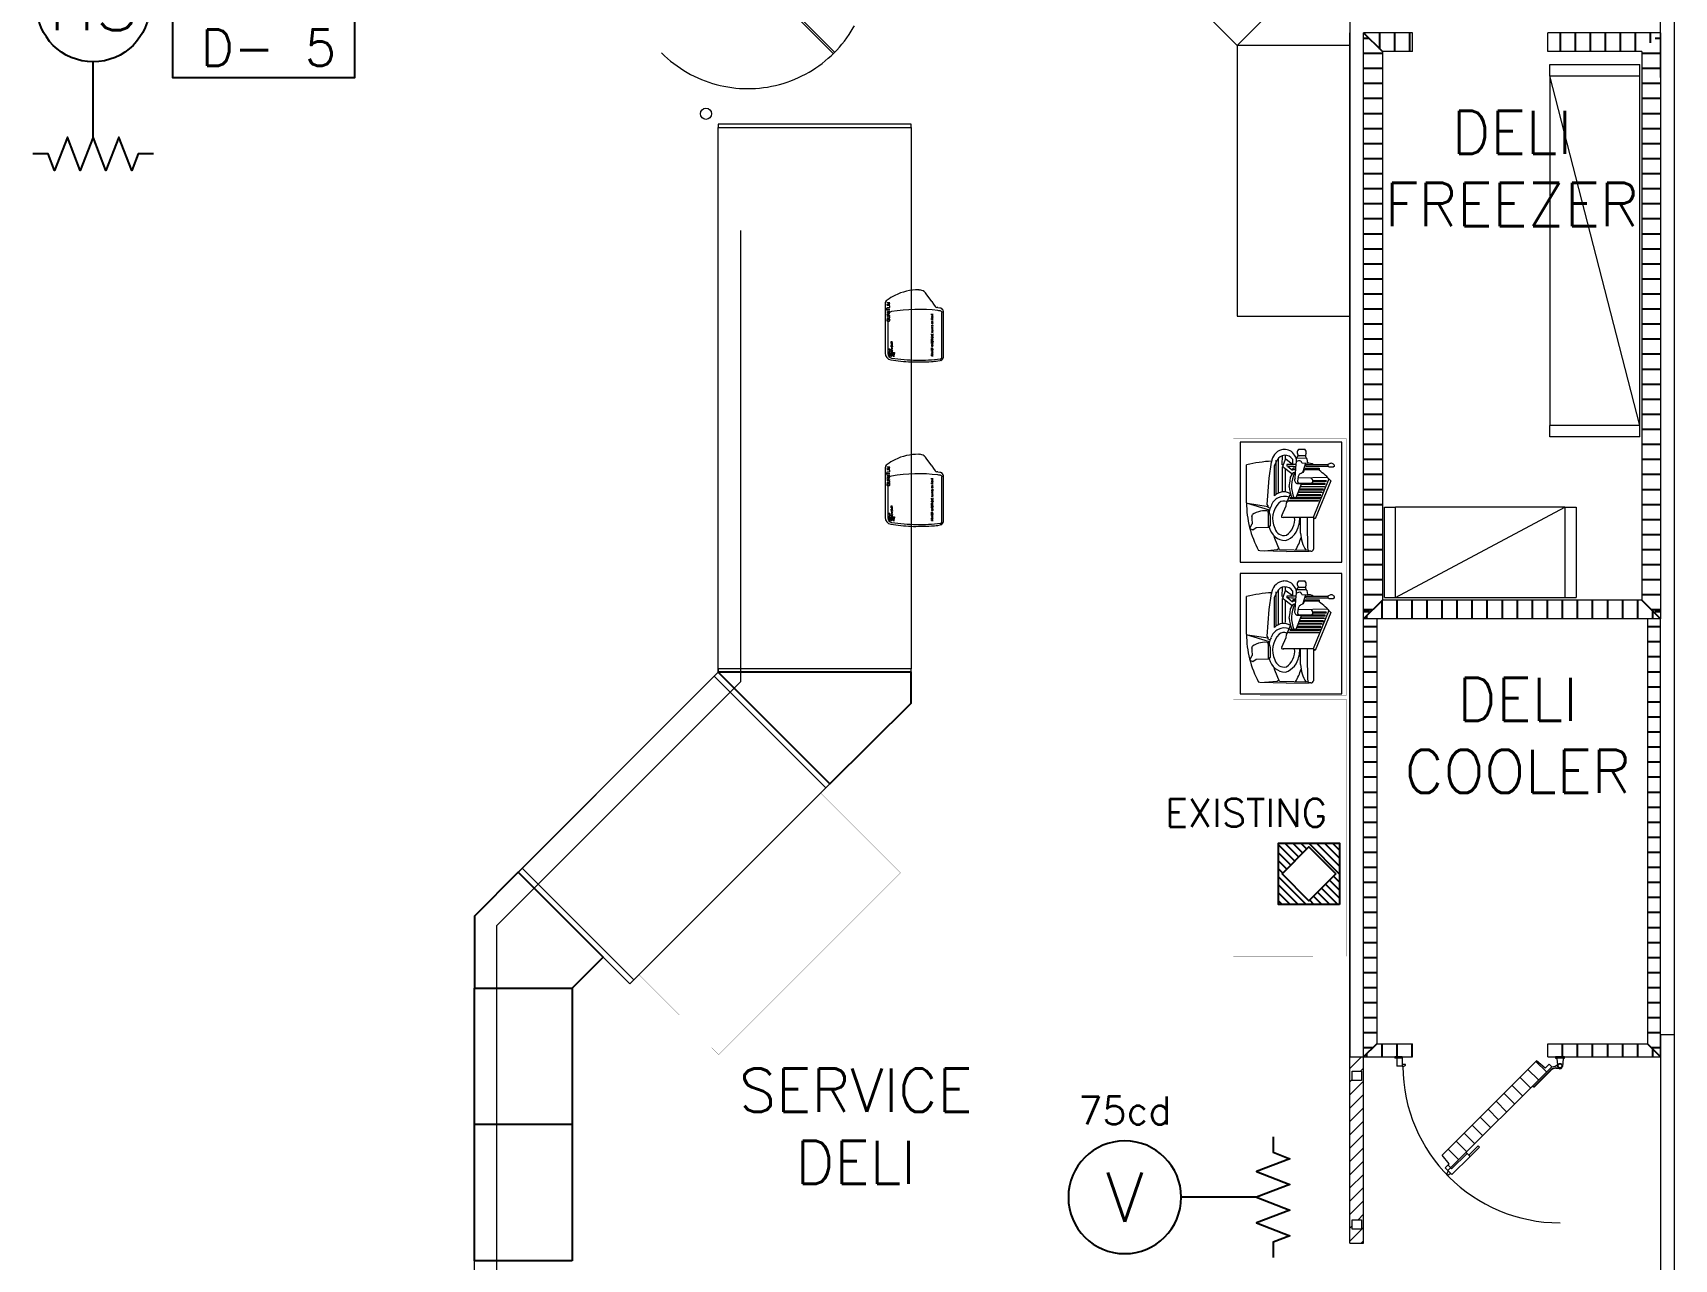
# Model space of a CAD drawing. Header units: inches. Extents: x 0 to 5040, y 0 to 3600.
# Drawn here: x 4124.3 to 4560.7, y 1518.3 to 1844.5 of the extents above; entities that cross this region are included whole.
import ezdxf
from ezdxf.enums import TextEntityAlignment as Align

# ---------------------------------------------------------------- set-up
doc = ezdxf.new("R2010")
doc.units = ezdxf.units.IN
doc.header["$LTSCALE"] = 240
doc.header["$MEASUREMENT"] = 0
for name, pattern in [('HIDDEN2', [0.1875, 0.125, -0.0625]), ('XFLOOR$0$base-fp$0$DASHED', [0.75, 0.5, -0.25]), ('XFLOOR$0$base-fp$0$DASHED2', [0.375, 0.25, -0.125]), ('XFLOOR$0$base-fp$0$HIDDEN', [0.375, 0.25, -0.125])]:
    doc.linetypes.add(name, pattern=pattern)
doc.layers.get('0').update_dxf_attribs({"linetype": 'CONTINUOUS'})
for name, color, linetype in [('A010-001$0$G-ANNO-SYMB', 3, 'CONTINUOUS'), ('EFP10-R$0$E-ALARM', 3, 'CONTINUOUS'), ('EFP10-R$0$G-ANNO-TEXT', 2, 'CONTINUOUS'), ('LEADER', 4, 'CONTINUOUS'), ('NOTIFICATION', 6, 'CONTINUOUS'), ('XFLOOR$0$base-fp$0$A-EQPM-GROC', 8, 'CONTINUOUS'), ('XFLOOR$0$base-fp$0$G-WALL-PATI_EXST', 8, 'CONTINUOUS')]:
    doc.layers.add(name, color=color, linetype=linetype)
for name, color, linetype, lineweight in [('XFLOOR$0$base-fp$0$A-CURB-INTR_EXST', 8, 'CONTINUOUS', 18), ('XFLOOR$0$base-fp$0$A-DOOR-COLR_EXST', 8, 'CONTINUOUS', 18), ('XFLOOR$0$base-fp$0$A-DOOR-INTR_EXST', 8, 'CONTINUOUS', 18), ('XFLOOR$0$base-fp$0$A-EQPM-GROC_EXST', 8, 'CONTINUOUS', 18), ('XFLOOR$0$base-fp$0$A-EQPM-RACK_EXST', 8, 'CONTINUOUS', 18), ('XFLOOR$0$base-fp$0$A-EQPM-REFR_EXST', 8, 'CONTINUOUS', 18), ('XFLOOR$0$base-fp$0$A-FLOR-CMIL', 8, 'CONTINUOUS', 25), ('XFLOOR$0$base-fp$0$A-SOFF-INTR_EXST', 8, 'XFLOOR$0$base-fp$0$HIDDEN', 18), ('XFLOOR$0$base-fp$0$A-WALL-COLR_EXST', 8, 'CONTINUOUS', 18), ('XFLOOR$0$base-fp$0$A-WALL-EXTR_EXST', 8, 'CONTINUOUS', 18), ('XFLOOR$0$base-fp$0$A-WALL-INTR_EXST', 8, 'CONTINUOUS', 18), ('XFLOOR$0$base-fp$0$A-WALL-PHTI_EXST', 8, 'CONTINUOUS', 18), ('XFLOOR$0$base-fp$0$S-COLS-INTR_EXST', 8, 'CONTINUOUS', 18)]:
    doc.layers.add(name, color=color, linetype=linetype, lineweight=lineweight)
doc.layers.add('XFLOOR$0$base-fp$0$A-EQPM-NOTE_EXST', color=8, linetype='CONTINUOUS', plot=False)
doc.styles.add('A010-001$0$SIMPLEX', font='simplex.shx')
doc.styles.add('EFP10-R$0$SIMPLEX', font='simplex.shx', dxfattribs={"height": 11.25})
doc.styles.add('NORMAL', font='romans.shx')
doc.styles.add('ROMANS', font='romans.shx', dxfattribs={"width": 0.9})
doc.styles.add('XFLOOR$0$base-fp$0$SIMPLEX', font='simplex.shx')
pattern_1 = [(90, (-28.977, 384.212), (-4, 2e-16), [])]

# ---------------------------------------------------------------- blocks, each defined once
blk = doc.blocks.new('XFLOOR$0$base-fp$0$A-D010-SS-6SLS-30-P')
for p, q in [((0, 0), (72, 0)), ((0, -30), (0, 0)), ((72, 0), (72, -30)), ((72, -30), (0, -30))]:
    blk.add_line(p, q)
blk = doc.blocks.new('XFLOOR$0$base-fp$0$A-DCAFE-3')
for p, q in [((5.23, 0.25), (35.72, 0.25)), ((35.91, 0.06), (35.91, -0.06)), ((5.23, -0.25), (35.72, -0.25))]:
    blk.add_line(p, q)
blk.add_circle((3.5, 0), 1.75)
at = {"linetype": 'XFLOOR$0$base-fp$0$DASHED2'}
blk.add_arc((3.5, 0), 32.41, 270, 90, dxfattribs=at)
for centre, start, end in [((35.72, 0.06), 0, 90), ((35.72, -0.06), 270, 0)]:
    blk.add_arc(centre, 0.188, start, end)
blk = doc.blocks.new('XFLOOR$0$base-fp$0$A-DC3-0-P')
h = blk.add_hatch()
h.set_pattern_fill('ANSI31', color=8, scale=24, angle=90, style=0)
h.set_pattern_definition([(135, (1831.1887, 1581.725), (2.1213203, 2.1213203), [])])
h.paths.add_polyline_path([(0.73, 2.99), (-0.33, 1.93), (-1.04, 2.64), (26.54, 30.22), (27.24, 29.51), (26.18, 28.45), (28.12, 26.14), (3.03, 1.06)])
for p, q in [((25.48, 31.28), (20.66, 26.46)), ((26.54, 30.22), (25.48, 31.28)), ((25.74, 31.01), (26.51, 31.41)), ((26.45, 30.31), (26.85, 31.07)), ((-1.04, 2.64), (26.54, 30.22)), ((20.66, 26.46), (18.18, 23.99)), ((21.01, 26.11), (20.84, 26.28)), ((21.45, 25.67), (25.56, 29.78)), ((25.56, 29.78), (25.83, 29.51)), ((27.24, 29.51), (26.18, 28.45)), ((26.18, 28.45), (28.12, 26.14)), ((26.54, 30.22), (27.24, 29.51)), ((3.03, 1.06), (28.12, 26.14)), ((18.54, 23.63), (18.18, 23.99)), ((21.01, 26.11), (18.54, 23.63)), ((21.01, 26.11), (21.72, 25.4)), ((-1.04, 2.64), (4.09, 7.77)), ((-0.77, 3.62), (3.56, 7.94)), ((-0.68, 3.53), (3.64, 7.86)), ((3.91, 7.94), (4.09, 7.77)), ((-4.47, 0.25), (-4.47, 0)), ((-4.47, 0), (-2.03, 0)), ((-4.34, 0.37), (-4.25, 0.37)), ((-4.25, 0.37), (-2.25, 0.37)), ((-4.13, 0.49), (-3.9, 2.57)), ((-2.18, 3.03), (-3.26, 3.03)), ((-2.37, 0.49), (-2.55, 2.12)), ((-2.52, 3.03), (-2.52, 2.91)), ((-2.18, 2.91), (-2.52, 2.91)), ((-2.16, 0.37), (-2.25, 0.37)), ((-2.03, 0), (-2.03, 0.25)), ((-0.33, 1.93), (-1.04, 2.64)), ((0.73, 2.99), (-0.33, 1.93)), ((0.73, 2.99), (3.03, 1.06)), ((38.11, 2.41), (37.86, 2.23)), ((37.94, 2), (38.75, 2)), ((38.75, 2.5), (38.41, 2.5)), ((38.75, 0), (38.75, 2.5)), ((38.75, 2.5), (40.14, 2.5)), ((38.75, 0.37), (40.64, 0.37)), ((38.75, 0), (40.64, 0)), ((40.14, 0.37), (40.14, 2.5)), ((40.64, 0), (40.64, 0.37))]:
    blk.add_line(p, q)
for radius in [0.656, 0.5]:
    blk.add_circle((-3.25, 2.37), radius)
for centre, radius, start, end in [((-3.25, 2.37), 41.76, 0.1715, 90), ((26.63, 31.19), 0.25, 332.588, 117.412), ((21.01, 26.46), 0.25, 135, 225), ((3.73, 7.77), 0.25, 45, 135), ((3.82, 7.68), 0.25, 45, 135), ((-4.34, 0.25), 0.125, 90, 180), ((-4.25, 0.5), 0.125, 270, 353.8509), ((-3.25, 2.5), 0.656, 54.0293, 173.8509), ((-1.03, 0.15), 2.49, 90.3427, 135), ((-2.25, 0.5), 0.125, 186.1491, 270), ((-2.18, 5.03), 2, 270, 315), ((-2.18, 5.03), 2.12, 270, 315), ((-2.16, 0.25), 0.125, 0, 90), ((37.94, 2.12), 0.125, 125.6747, 270), ((38.41, 2), 0.5, 90, 125.6747)]:
    blk.add_arc(centre, radius, start, end)
blk = doc.blocks.new('XFLOOR$0$base-fp$0$A-D004-HOB-QUANTUM-P')
for p, q in [((15.37, 0), (2.37, 0)), ((12.19, -0.73), (2.22, -0.73)), ((15.35, -12.91), (14.77, -13.32)), ((16.06, -12.42), (15.35, -12.91)), ((16.06, -12.42), (18.15, -10.95)), ((18.66, -10.46), (18.68, -10.44)), ((18.68, -10.44), (18.71, -10.39)), ((19.13, -9.37), (19.13, -9.38)), ((0.25, -14.02), (0.38, -14.69)), ((0.84, -14.78), (0.87, -14.88)), ((0.87, -14.88), (0.93, -14.97)), ((0.93, -14.97), (1.01, -15.03)), ((1.01, -15.03), (1.11, -15.07)), ((1.11, -15.07), (1.22, -15.09)), ((1.22, -15.09), (13.19, -15.09)), ((1.29, -15.51), (1.55, -15.51)), ((1.3, -15.51), (1.29, -15.51)), ((1.3, -15.51), (13.43, -15.51)), ((13.3, -15.07), (13.19, -15.09)), ((13.39, -15.03), (13.3, -15.07)), ((13.48, -14.97), (13.39, -15.03)), ((13.44, -15.51), (13.43, -15.51)), ((13.54, -14.88), (13.48, -14.97)), ((13.57, -14.78), (13.54, -14.88)), ((13.57, -14.78), (13.6, -14.54)), ((13.6, -14.54), (13.63, -14.3)), ((13.63, -14.3), (13.66, -14.07)), ((14.48, -14.01), (14.36, -14.59))]:
    blk.add_line(p, q)
for points in [[(18.65, -10.49), (18.65, -10.48), (18.66, -10.47), (18.66, -10.46)], [(19.16, -8.97), (19.16, -8.98), (19.15, -8.99), (19.15, -9.01), (19.15, -9.03), (19.15, -9.09)], [(19.15, -9.09), (19.15, -9.11), (19.15, -9.14)], [(0.41, -14.79), (0.41, -14.79), (0.41, -14.78), (0.4, -14.75), (0.39, -14.72), (0.38, -14.69)], [(1.56, -15.51), (1.55, -15.51), (1.55, -15.51), (1.55, -15.51)], [(13.17, -15.51), (13.17, -15.51), (13.18, -15.51), (13.18, -15.51)], [(14.31, -14.79), (14.32, -14.79), (14.32, -14.78), (14.33, -14.75), (14.34, -14.72), (14.34, -14.69)], [(14.36, -14.59), (14.35, -14.64), (14.34, -14.69)]]:
    blk.add_lwpolyline(points)
for centre, radius, start, end in [((15.37, -1.35), 1.35, 36.0345, 90.2092), ((45.06, -8.85), 45.1, 170.6793, 177.4777), ((74.41, -11.54), 74.03, 172.3943, 177.5434), ((2.37, -1.84), 1.84, 90, 170.6795), ((2.22, -1.93), 1.2, 90.0056, 170.6783), ((12.19, -1.93), 1.2, 9.3273, 90), ((-30.5, -8.94), 44.46, 353.3827, 9.3273), ((5.06, -8.85), 14.1, 26.2303, 36.0142), ((5.06, -8.85), 14.1, 359.5364, 26.2353), ((89.83, -8.1), 89.84, 179.2104, 182.7005), ((44.91, -8.94), 44.46, 179.2583, 187.5422), ((45.06, -8.85), 45.1, 184.4334, 186.5823), ((16.8, -9.03), 2.35, 305.0011, 321.5629), ((16.8, -9.03), 2.35, 324.4527, 357.3339), ((1.42, -14.46), 1.06, 198.5921, 263.0417), ((13.31, -14.46), 1.06, 276.9649, 341.4142), ((-30.33, -8.85), 45.1, 353.4305, 353.7318), ((15.15, -13.85), 0.65, 125.0013, 173.7322)]:
    blk.add_arc(centre, radius, start, end)
at = {"layer": 'XFLOOR$0$base-fp$0$A-EQPM-NOTE_EXST', "style": 'XFLOOR$0$base-fp$0$SIMPLEX', "flags": 8}
for tag, height, p in [('VENDOR', 0.375, (1.51, -2.17)), ('WDSNO', 0.375, (1.51, -1.05)), ('DESC', 0.375, (1.51, -1.61)), ('ARCHNOTES', 0.422, (1.51, -12.33))]:
    blk.add_attdef(tag, text='', height=height, dxfattribs=at).set_placement(p, align=Align.TOP_LEFT)
blk.add_attdef('MODELNO', text='', height=0.844, dxfattribs=at).set_placement((15.99, -0.45), align=Align.TOP_RIGHT)
blk = doc.blocks.new('*U124')
for p, q in [((-3, 0), (-3, 24)), ((-3, 24), (0, 24)), ((0, 0), (0, 24)), ((93, 24), (0, 24)), ((0, 0), (93, 24)), ((93, 24), (93, 0)), ((93, 24), (96, 24)), ((96, 24), (96, 0)), ((-3, 0), (0, 0)), ((0, 0), (93, 0)), ((93, 0), (96, 0))]:
    blk.add_line(p, q)
blk = doc.blocks.new('*U128')
for p, q in [((-3, 0), (-3, 24)), ((-3, 24), (0, 24)), ((0, 0), (0, 24)), ((45, 24), (0, 24)), ((0, 0), (45, 24)), ((45, 24), (45, 0)), ((45, 24), (48, 24)), ((48, 24), (48, 0)), ((-3, 0), (0, 0)), ((0, 0), (45, 0)), ((45, 0), (48, 0))]:
    blk.add_line(p, q)
blk = doc.blocks.new('XFLOOR')
at = {"layer": 'XFLOOR$0$base-fp$0$A-WALL-PHTI_EXST'}
h = blk.add_hatch(dxfattribs=at)
h.set_pattern_fill('ANSI31', color=8, scale=20, style=0)
h.set_pattern_definition([(45, (2810.8114, 1460.995), (-1.76777, 1.76777), [])])
h.paths.add_polyline_path([(2814.44, 1485.84), (2810.81, 1485.84), (2810.81, 1460.99), (2814.44, 1460.99)])
h.paths.add_polyline_path([(2813.87, 1467.24), (2813.87, 1464.74), (2811.37, 1464.74), (2811.37, 1467.24)], flags=16)
h.paths.add_polyline_path([(2814.44, 1493.84), (2810.81, 1493.84), (2810.81, 1485.84), (2814.44, 1485.84)])
h.paths.add_polyline_path([(2814.44, 1510.55), (2810.81, 1510.55), (2810.81, 1493.84), (2814.44, 1493.84)])
h.paths.add_polyline_path([(2811.37, 1504.3), (2811.37, 1506.8), (2813.87, 1506.8), (2813.87, 1504.3)], flags=16)
at = {"layer": 'XFLOOR$0$base-fp$0$G-WALL-PATI_EXST', "linetype": 'XFLOOR$0$base-fp$0$DASHED'}
h = blk.add_hatch(dxfattribs=at)
h.set_pattern_fill('_USER', color=8, scale=4, angle=90, style=0, pattern_type=0)
h.set_pattern_definition([(90, (2814.4364, 1777.9383), (-4, 2e-16), [])])
h.paths.add_polyline_path([(2893.4, 1782.94), (2863.41, 1782.94), (2863.41, 1777.94), (2888.4, 1777.94)])
h.paths.add_polyline_path([(2827.41, 1782.94), (2814.44, 1782.94), (2819.44, 1777.94), (2827.41, 1777.94)])
h = blk.add_hatch(dxfattribs=at)
h.set_pattern_fill('_USER', color=8, scale=4, style=0, pattern_type=0)
h.set_pattern_definition([(0, (2814.4364, 1627.0486), (0, 4), [])])
h.paths.add_polyline_path([(2819.44, 1777.94), (2814.44, 1782.94), (2814.44, 1627.05), (2819.44, 1632.05)])
h = blk.add_hatch(dxfattribs=at)
h.set_pattern_fill('_USER', color=8, scale=4, style=0, pattern_type=0)
h.set_pattern_definition([(0, (2888.398, 1627.0486), (0, 4), [])])
h.paths.add_polyline_path([(2893.4, 1782.94), (2888.4, 1777.94), (2888.4, 1632.05), (2893.4, 1627.05)])
h = blk.add_hatch(dxfattribs=at)
h.set_pattern_fill('_USER', color=8, scale=4, angle=90, style=0, pattern_type=0)
h.set_pattern_definition(pattern_1)
h.paths.add_polyline_path([(2888.4, 1632.05), (2819.44, 1632.05), (2814.44, 1627.05), (2893.4, 1627.05)])
h = blk.add_hatch(dxfattribs=at)
h.set_pattern_fill('_USER', color=8, scale=4, style=0, pattern_type=0)
h.set_pattern_definition([(0, (2814.4364, 1510.5486), (0, 4), [])])
h.paths.add_polyline_path([(2817.94, 1627.05), (2814.44, 1630.55), (2814.44, 1510.55), (2817.94, 1514.05)])
h = blk.add_hatch(dxfattribs=at)
h.set_pattern_fill('_USER', color=8, scale=4, style=0, pattern_type=0)
h.set_pattern_definition([(0, (2889.898, 1510.5486), (0, 4), [])])
h.paths.add_polyline_path([(2893.4, 1630.55), (2891.02, 1628.17), (2891.02, 1512.92), (2893.4, 1510.55)])
h.paths.add_polyline_path([(2891.02, 1628.17), (2889.9, 1627.05), (2889.9, 1514.05), (2891.02, 1512.92)])
h = blk.add_hatch(dxfattribs=at)
h.set_pattern_fill('_USER', color=8, scale=4, angle=90, style=0, pattern_type=0)
h.set_pattern_definition(pattern_1)
h.paths.add_polyline_path([(2891.02, 1512.92), (2889.9, 1514.05), (2863.41, 1514.05), (2863.41, 1510.55), (2875.41, 1510.55), (2891.02, 1510.55)])
h.paths.add_polyline_path([(2827.41, 1514.05), (2817.94, 1514.05), (2814.44, 1510.55), (2827.41, 1510.55)])
h.paths.add_polyline_path([(2891.02, 1512.92), (2891.02, 1510.55), (2893.4, 1510.55)])
h.paths.add_polyline_path([(2870.85, 1511.58), (2867.97, 1511.58), (2867.97, 1512.22), (2870.85, 1512.22)], flags=24)
h.paths.add_polyline_path([(2822.85, 1511.58), (2819.97, 1511.58), (2819.97, 1512.22), (2822.85, 1512.22)], flags=24)
at = {"layer": 'XFLOOR$0$base-fp$0$A-CURB-INTR_EXST', "color": 8}
blk.add_circle((2639.58, 1761.42), 1.5, dxfattribs=at)
at = {"layer": 'XFLOOR$0$base-fp$0$A-EQPM-GROC', "color": 8}
blk.add_lwpolyline([(2589.64, 1559.65), (2578, 1548.01), (2578, 1528.82), (2604, 1528.82), (2612.24, 1537.05)], close=True, dxfattribs=at)
at = {"layer": 'XFLOOR$0$base-fp$0$A-EQPM-GROC_EXST', "color": 8}
for p, q in [((2808.65, 1674.1), (2781.65, 1674.1)), ((2781.65, 1674.1), (2781.65, 1642.1)), ((2797.21, 1672.16), (2798.78, 1672.16)), ((2808.65, 1642.1), (2808.65, 1674.1)), ((2783.34, 1657.96), (2783.34, 1668)), ((2789.34, 1664.52), (2789.98, 1668.77)), ((2790.78, 1667.8), (2791.44, 1669.28)), ((2790.78, 1659.8), (2790.78, 1667.8)), ((2791.1, 1669.28), (2791.1, 1660.09)), ((2791.79, 1660.37), (2791.79, 1669.78)), ((2792.76, 1668.02), (2792.83, 1670.49)), ((2792.87, 1660.81), (2792.87, 1667.51)), ((2793.54, 1669.49), (2792.94, 1667.76)), ((2793.11, 1667.29), (2792.94, 1667.76)), ((2795.32, 1665.64), (2793.11, 1667.29)), ((2793.88, 1669.46), (2793.54, 1669.49)), ((2793.55, 1670.58), (2793.55, 1669.53)), ((2795.53, 1668.16), (2793.88, 1669.46)), ((2794.01, 1668.12), (2794.01, 1667.64)), ((2796.47, 1668.12), (2794.01, 1668.12)), ((2794.33, 1667.63), (2795.5, 1666.57)), ((2795.53, 1669.55), (2795.53, 1668.16)), ((2795.68, 1667.19), (2796.41, 1667.19)), ((2796.25, 1664.45), (2796.47, 1668.2)), ((2796.56, 1669.67), (2797.01, 1670.39)), ((2799.21, 1669.78), (2796.61, 1669.74)), ((2797.15, 1669.11), (2796.63, 1668.89)), ((2798.96, 1670.43), (2797.01, 1670.39)), ((2798.02, 1668.52), (2799.39, 1668.48)), ((2799.03, 1668.49), (2798.24, 1666.14)), ((2799.17, 1667.6), (2798.97, 1668.09)), ((2798.97, 1668.09), (2804.72, 1668.09)), ((2805.05, 1667.6), (2799.17, 1667.6)), ((2799.6, 1668.5), (2799.46, 1669.6)), ((2804.72, 1668.09), (2805.48, 1668.34)), ((2805.02, 1667.6), (2805.02, 1668.19)), ((2805.26, 1667.37), (2805.05, 1667.6)), ((2806.34, 1667.37), (2805.26, 1667.37)), ((2806.74, 1667.69), (2806.34, 1667.37)), ((2788.76, 1657.46), (2789.34, 1664.52)), ((2793.59, 1666.94), (2793.59, 1661.06)), ((2794.67, 1662.25), (2794.88, 1663.66)), ((2794.88, 1663.66), (2795.03, 1664.77)), ((2795.03, 1664.77), (2795.43, 1665.42)), ((2795.27, 1665.17), (2795.32, 1665.64)), ((2796.39, 1666.74), (2795.5, 1666.74)), ((2797.9, 1663.04), (2796.38, 1659.24)), ((2796.65, 1663.04), (2797.9, 1663.04)), ((2804.25, 1663.04), (2796.65, 1663.04)), ((2797.01, 1664.92), (2796.9, 1663.69)), ((2796.9, 1663.69), (2797.15, 1663.04)), ((2804.88, 1664.63), (2796.97, 1664.45)), ((2797.43, 1665.66), (2797.01, 1664.92)), ((2797.84, 1662.9), (2804.25, 1662.9)), ((2798.2, 1666.11), (2798.42, 1666.11)), ((2798.42, 1666.11), (2798.88, 1667.15)), ((2802.6, 1666.74), (2798.7, 1666.74)), ((2798.88, 1667.15), (2802.6, 1667.15)), ((2800.94, 1663.62), (2800.54, 1663.04)), ((2804.5, 1663.8), (2800.92, 1663.8)), ((2800.94, 1663.66), (2804.58, 1663.66)), ((2805.17, 1664.32), (2801, 1654.05)), ((2805.69, 1663.73), (2801.59, 1653.68)), ((2802.6, 1667.15), (2802.6, 1666.57)), ((2804.25, 1662.9), (2804.25, 1663.04)), ((2804.58, 1663.66), (2804.5, 1663.8)), ((2793.95, 1657.82), (2795, 1660.32)), ((2794.56, 1658.54), (2802.41, 1658.54)), ((2794.6, 1658.32), (2794.56, 1658.54)), ((2794.88, 1659.24), (2794.85, 1659.08)), ((2794.85, 1659.08), (2802.7, 1659.08)), ((2803.11, 1659.24), (2794.88, 1659.24)), ((2795.39, 1659.24), (2796.38, 1659.24)), ((2796.63, 1659.87), (2803.06, 1659.87)), ((2803.03, 1660.05), (2796.7, 1660.05)), ((2803.39, 1660.65), (2796.94, 1660.65)), ((2797.01, 1660.83), (2803.35, 1660.83)), ((2797.23, 1661.39), (2803.68, 1661.39)), ((2803.78, 1661.57), (2797.31, 1661.57)), ((2804, 1662.14), (2797.66, 1662.14)), ((2797.73, 1662.31), (2803.86, 1662.3)), ((2802.41, 1658.54), (2802.41, 1658.34)), ((2802.7, 1659.08), (2802.82, 1659.24)), ((2803.06, 1659.87), (2803.03, 1660.05)), ((2803.35, 1660.83), (2803.39, 1660.65)), ((2803.68, 1661.39), (2803.78, 1661.57)), ((2803.86, 1662.3), (2804, 1662.14)), ((2789.38, 1655.94), (2783.34, 1657.82)), ((2789.06, 1656.89), (2783.58, 1657.74)), ((2784.72, 1654.25), (2784.87, 1654.79)), ((2789.08, 1657.1), (2788.76, 1657.46)), ((2789.11, 1655.05), (2788.97, 1655.76)), ((2789.05, 1656.7), (2789.08, 1657.1)), ((2789.52, 1656.47), (2789.05, 1656.7)), ((2789.11, 1651.43), (2789.11, 1655.05)), ((2789.66, 1654.4), (2789.34, 1655.59)), ((2789.66, 1651.91), (2789.66, 1654.4)), ((2792.72, 1654.69), (2792.65, 1654.14)), ((2792.65, 1654.14), (2793.12, 1654.04)), ((2792.7, 1654.51), (2793.84, 1657.14)), ((2793.84, 1657.14), (2793.95, 1657.82)), ((2793.98, 1658.25), (2794.02, 1658.04)), ((2802.41, 1658.34), (2794.6, 1658.32)), ((2784.62, 1652.13), (2784.17, 1651.15)), ((2784.18, 1651.09), (2784.98, 1650.76)), ((2784.84, 1652.31), (2784.62, 1652.13)), ((2784.98, 1650.76), (2785.91, 1651.33)), ((2785.91, 1651.33), (2789.37, 1651.44)), ((2789.37, 1651.44), (2789.66, 1651.91)), ((2801, 1654.05), (2793.04, 1654.05)), ((2797.41, 1653.68), (2797.23, 1652.09)), ((2797.37, 1654), (2797.41, 1653.68)), ((2797.69, 1649.89), (2797.69, 1654.05)), ((2801.59, 1653.68), (2801, 1654.05)), ((2801.1, 1653.99), (2801.1, 1645.6)), ((2791.46, 1645.39), (2788.1, 1645.11)), ((2790.81, 1648.45), (2790.7, 1649.06)), ((2792.08, 1645.39), (2790.81, 1648.45)), ((2791.91, 1645.8), (2791.46, 1645.39)), ((2799.75, 1645.24), (2792.08, 1645.39)), ((2781.65, 1642.1), (2808.65, 1642.1)), ((2786.88, 1645.14), (2786.52, 1645.25)), ((2793.95, 1644.96), (2786.88, 1645.14)), ((2793.95, 1644.96), (2799.98, 1645.06)), ((2799.75, 1645.24), (2799.59, 1645.24)), ((2799.98, 1645.06), (2799.75, 1645.24)), ((2800.4, 1645.06), (2799.97, 1645.06)), ((2808.65, 1639.1), (2781.65, 1639.1)), ((2781.65, 1639.1), (2781.65, 1607.1)), ((2797.21, 1637.16), (2798.78, 1637.16)), ((2808.65, 1607.1), (2808.65, 1639.1)), ((2783.34, 1622.96), (2783.34, 1633)), ((2789.34, 1629.52), (2789.98, 1633.77)), ((2790.78, 1632.8), (2791.44, 1634.28)), ((2790.78, 1624.8), (2790.78, 1632.8)), ((2791.1, 1634.28), (2791.1, 1625.09)), ((2791.79, 1625.37), (2791.79, 1634.78)), ((2792.76, 1633.02), (2792.83, 1635.49)), ((2792.87, 1625.81), (2792.87, 1632.51)), ((2793.54, 1634.49), (2792.94, 1632.76)), ((2793.11, 1632.29), (2792.94, 1632.76)), ((2795.32, 1630.64), (2793.11, 1632.29)), ((2793.88, 1634.46), (2793.54, 1634.49)), ((2793.55, 1635.58), (2793.55, 1634.53)), ((2795.53, 1633.16), (2793.88, 1634.46)), ((2794.01, 1633.12), (2794.01, 1632.64)), ((2796.47, 1633.12), (2794.01, 1633.12)), ((2794.33, 1632.63), (2795.5, 1631.57)), ((2795.53, 1634.55), (2795.53, 1633.16)), ((2796.25, 1629.45), (2796.47, 1633.2)), ((2796.56, 1634.67), (2797.01, 1635.39)), ((2799.21, 1634.78), (2796.61, 1634.74)), ((2797.15, 1634.11), (2796.63, 1633.89)), ((2798.96, 1635.43), (2797.01, 1635.39)), ((2798.02, 1633.52), (2799.39, 1633.48)), ((2799.03, 1633.49), (2798.24, 1631.14)), ((2799.17, 1632.6), (2798.97, 1633.09)), ((2798.97, 1633.09), (2804.72, 1633.09)), ((2805.05, 1632.6), (2799.17, 1632.6)), ((2799.6, 1633.5), (2799.46, 1634.6)), ((2804.72, 1633.09), (2805.48, 1633.34)), ((2805.02, 1632.6), (2805.02, 1633.19)), ((2805.26, 1632.37), (2805.05, 1632.6)), ((2806.34, 1632.37), (2805.26, 1632.37)), ((2806.74, 1632.69), (2806.34, 1632.37)), ((2788.76, 1622.46), (2789.34, 1629.52)), ((2793.59, 1631.94), (2793.59, 1626.06)), ((2794.67, 1627.25), (2794.88, 1628.66)), ((2794.88, 1628.66), (2795.03, 1629.77)), ((2795.03, 1629.77), (2795.42, 1630.42)), ((2795.27, 1630.17), (2795.32, 1630.64)), ((2796.39, 1631.74), (2795.5, 1631.74)), ((2795.68, 1632.19), (2796.41, 1632.19)), ((2797.9, 1628.04), (2796.38, 1624.24)), ((2796.65, 1628.04), (2797.9, 1628.04)), ((2804.25, 1628.04), (2796.65, 1628.04)), ((2797.01, 1629.92), (2796.9, 1628.69)), ((2796.9, 1628.69), (2797.15, 1628.04)), ((2804.88, 1629.63), (2796.97, 1629.45)), ((2797.43, 1630.66), (2797.01, 1629.92)), ((2797.84, 1627.9), (2804.25, 1627.9)), ((2798.2, 1631.11), (2798.42, 1631.11)), ((2798.42, 1631.11), (2798.88, 1632.15)), ((2802.6, 1631.74), (2798.7, 1631.74)), ((2798.88, 1632.15), (2802.6, 1632.15)), ((2800.94, 1628.62), (2800.54, 1628.04)), ((2804.5, 1628.8), (2800.92, 1628.8)), ((2800.93, 1628.66), (2804.58, 1628.66)), ((2805.17, 1629.32), (2801, 1619.05)), ((2805.69, 1628.73), (2801.59, 1618.68)), ((2802.6, 1632.15), (2802.6, 1631.57)), ((2804.25, 1627.9), (2804.25, 1628.04)), ((2804.58, 1628.66), (2804.5, 1628.8)), ((2793.95, 1622.82), (2795, 1625.32)), ((2794.56, 1623.54), (2802.41, 1623.54)), ((2794.6, 1623.32), (2794.56, 1623.54)), ((2794.88, 1624.24), (2794.85, 1624.08)), ((2794.85, 1624.08), (2802.7, 1624.08)), ((2803.11, 1624.24), (2794.88, 1624.24)), ((2795.39, 1624.24), (2796.38, 1624.24)), ((2796.63, 1624.87), (2803.06, 1624.87)), ((2803.03, 1625.05), (2796.7, 1625.05)), ((2803.39, 1625.65), (2796.94, 1625.65)), ((2797.01, 1625.83), (2803.35, 1625.83)), ((2797.23, 1626.39), (2803.68, 1626.39)), ((2803.78, 1626.57), (2797.31, 1626.57)), ((2804, 1627.14), (2797.66, 1627.14)), ((2797.73, 1627.31), (2803.86, 1627.3)), ((2802.41, 1623.54), (2802.41, 1623.34)), ((2802.7, 1624.08), (2802.82, 1624.24)), ((2803.06, 1624.87), (2803.03, 1625.05)), ((2803.35, 1625.83), (2803.39, 1625.65)), ((2803.68, 1626.39), (2803.78, 1626.57)), ((2803.86, 1627.3), (2804, 1627.14)), ((2789.38, 1620.94), (2783.34, 1622.82)), ((2789.06, 1621.89), (2783.58, 1622.74)), ((2784.72, 1619.25), (2784.87, 1619.79)), ((2789.08, 1622.1), (2788.76, 1622.46)), ((2789.11, 1620.05), (2788.97, 1620.76)), ((2789.05, 1621.7), (2789.08, 1622.1)), ((2789.52, 1621.47), (2789.05, 1621.7)), ((2789.11, 1616.43), (2789.11, 1620.05)), ((2789.66, 1619.4), (2789.34, 1620.59)), ((2789.66, 1616.91), (2789.66, 1619.4)), ((2792.72, 1619.69), (2792.65, 1619.14)), ((2792.7, 1619.51), (2793.84, 1622.14)), ((2793.84, 1622.14), (2793.95, 1622.82)), ((2793.98, 1623.25), (2794.02, 1623.04)), ((2802.41, 1623.34), (2794.6, 1623.32)), ((2784.62, 1617.13), (2784.17, 1616.15)), ((2784.18, 1616.09), (2784.98, 1615.76)), ((2784.84, 1617.31), (2784.62, 1617.13)), ((2784.98, 1615.76), (2785.91, 1616.33)), ((2785.91, 1616.33), (2789.37, 1616.44)), ((2789.37, 1616.44), (2789.66, 1616.91)), ((2792.65, 1619.14), (2793.12, 1619.04)), ((2801, 1619.05), (2793.04, 1619.05)), ((2797.41, 1618.68), (2797.23, 1617.09)), ((2797.37, 1619), (2797.41, 1618.68)), ((2797.69, 1614.89), (2797.69, 1619.05)), ((2801.59, 1618.68), (2801, 1619.05)), ((2801.1, 1618.99), (2801.1, 1610.6)), ((2790.81, 1613.45), (2790.7, 1614.06)), ((2792.08, 1610.39), (2790.81, 1613.45)), ((2791.91, 1610.8), (2791.46, 1610.39)), ((2781.65, 1607.1), (2808.65, 1607.1)), ((2786.88, 1610.14), (2786.52, 1610.25)), ((2793.95, 1609.96), (2786.88, 1610.14)), ((2791.46, 1610.39), (2788.1, 1610.11)), ((2799.75, 1610.24), (2792.08, 1610.39)), ((2793.95, 1609.96), (2799.98, 1610.06)), ((2799.75, 1610.24), (2799.59, 1610.24)), ((2799.98, 1610.06), (2799.75, 1610.24)), ((2800.4, 1610.06), (2799.97, 1610.06))]:
    blk.add_line(p, q, dxfattribs=at)
blk.add_lwpolyline([(2780.81, 1707.54), (2810.81, 1707.54), (2810.81, 1779.54), (2780.81, 1779.54)], close=True, dxfattribs=at)
at = {"layer": 'XFLOOR$0$base-fp$0$A-EQPM-GROC_EXST', "color": 8, "linetype": 'Continuous', "lineweight": -3}
blk.add_lwpolyline([(2642.85, 1612.86), (2672.55, 1583.16), (2694.1, 1604.67), (2694.1, 1612.86), (2642.85, 1612.86)], dxfattribs=at)
at = {"layer": 'XFLOOR$0$base-fp$0$A-EQPM-GROC_EXST', "color": 8}
for centre, radius, start, end in [((2793.53, 1668.58), 3.55, 104.9609, 176.9407), ((2793.19, 1670.1), 2, 87.9208, 106.6493), ((2793.36, 1668.98), 3.16, 31.0002, 91.8316), ((2797.77, 1671.33), 1, 124.2062, 248.081), ((2798.21, 1671.33), 1, 343.2795, 55.7872), ((2792.27, 1632), 37.09, 93.4945, 103.9313), ((2793.57, 1668.19), 2.39, 34.5446, 152.9907), ((2792.87, 1626.12), 41.54, 85.0767, 88.4237), ((2796.36, 1666.65), 0.871, 142.1057, 185.1086), ((2794.28, 1669.08), 2.36, 338.1665, 40.474), ((2797.34, 1668.45), 0.687, 6.2099, 105.7936), ((2799.88, 1670.43), 0.93, 139.0823, 243.5309), ((2799.66, 1665.9), 2.6, 55.9152, 96.0057), ((2805.87, 1667.56), 0.875, 8.6181, 116.9428), ((2803.11, 1662.31), 7.83, 152.2025, 203.0234), ((2796.09, 1665.28), 0.681, 68.7508, 168.138), ((2797.05, 1663.92), 0.959, 146.1478, 245.348), ((2796.79, 1667.63), 2.08, 288.1431, 314.1822), ((2799.53, 1663.54), 1.41, 3.3056, 44.6965), ((2793.46, 1653.52), 15.94, 39.8401, 55.0117), ((2793.39, 1655.92), 3.73, 70.6175, 162.1688), ((2793.2, 1657.51), 3.34, 57.3316, 136.6324), ((2803.6, 1662.81), 8.95, 183.5578, 203.4649), ((2808.98, 1657.63), 25.64, 179.2553, 208.8839), ((2804.49, 1654.44), 19.77, 180.5272, 186.1644), ((2788.16, 1650), 5.82, 78.2592, 124.4598), ((2792.15, 1655.45), 2.81, 145.0459, 177.2412), ((2796.3, 1653.73), 6.06, 135.6335, 205.1405), ((2793.21, 1656.48), 1.93, 66.311, 129.9426), ((2793.64, 1652.26), 4.35, 190.8456, 270.6731), ((2793.36, 1651.86), 2.64, 195.5221, 282.1527), ((2792.04, 1652.89), 5.24, 288.3528, 351.2565), ((2791.01, 1653.51), 5.12, 304.4494, 6.1413), ((2806.14, 1650.04), 8.45, 181.0107, 214.519), ((2939.43, 1651.77), 139.99, 179.0658, 182.6712), ((2784.26, 1652.48), 14.05, 329.316, 344.4688), ((2800.53, 1645.62), 0.568, 256.2251, 358.9055), ((2793.53, 1633.58), 3.55, 104.9609, 176.9407), ((2793.19, 1635.1), 2, 87.9208, 106.6493), ((2793.36, 1633.98), 3.16, 31.0002, 91.8316), ((2797.77, 1636.33), 1, 124.2062, 248.081), ((2798.21, 1636.33), 1, 343.2795, 55.7872), ((2792.27, 1597), 37.09, 93.4945, 103.9313), ((2793.57, 1633.19), 2.39, 34.5446, 152.9907), ((2792.87, 1591.12), 41.54, 85.0767, 88.4237), ((2794.28, 1634.08), 2.36, 338.1665, 40.474), ((2797.34, 1633.45), 0.687, 6.2099, 105.7936), ((2799.88, 1635.43), 0.93, 139.0823, 243.5309), ((2799.66, 1630.9), 2.6, 55.9152, 96.0057), ((2805.87, 1632.56), 0.875, 8.6181, 116.9428), ((2803.11, 1627.31), 7.83, 152.2025, 203.0234), ((2796.09, 1630.28), 0.681, 68.7508, 168.138), ((2796.36, 1631.65), 0.871, 142.1057, 185.1086), ((2797.05, 1628.92), 0.959, 146.1478, 245.348), ((2796.79, 1632.63), 2.08, 288.1431, 314.1822), ((2799.53, 1628.54), 1.41, 3.3056, 44.6965), ((2793.46, 1618.52), 15.94, 39.8401, 55.0117), ((2793.39, 1620.92), 3.73, 70.6175, 162.1688), ((2793.2, 1622.51), 3.34, 57.3316, 136.6324), ((2803.6, 1627.81), 8.95, 183.5578, 203.4649), ((2808.98, 1622.63), 25.64, 179.2553, 208.8839), ((2804.49, 1619.44), 19.77, 180.5272, 186.1644), ((2788.16, 1615), 5.82, 78.2592, 124.4598), ((2792.15, 1620.45), 2.81, 145.0459, 177.2412), ((2796.3, 1618.73), 6.06, 135.6335, 205.1405), ((2793.21, 1621.48), 1.93, 66.311, 129.9426), ((2793.64, 1617.26), 4.35, 190.8456, 270.6731), ((2793.36, 1616.86), 2.64, 195.5221, 282.1527), ((2792.04, 1617.89), 5.24, 288.3528, 351.2565), ((2791.01, 1618.51), 5.12, 304.4494, 6.1413), ((2806.14, 1615.04), 8.45, 181.0107, 214.519), ((2939.43, 1616.77), 139.99, 179.0658, 182.6712), ((2784.26, 1617.48), 14.05, 329.316, 344.4688), ((2800.53, 1610.62), 0.568, 256.2251, 358.9055)]:
    blk.add_arc(centre, radius, start, end, dxfattribs=at)
at = {"layer": 'XFLOOR$0$base-fp$0$A-EQPM-REFR_EXST', "color": 8}
for p, q in [((2642.85, 1613.74), (2642.85, 1757.74)), ((2694.1, 1757.74), (2694.1, 1613.74)), ((2590.7, 1560.71), (2641.79, 1611.8)), ((2671.49, 1582.1), (2620.4, 1531.01)), ((2620.4, 1531.01), (2590.7, 1560.71))]:
    blk.add_line(p, q, dxfattribs=at)
for points in [[(2694.1, 1757.74), (2694.1, 1758.61), (2642.85, 1758.61), (2642.85, 1757.74)], [(2671.49, 1582.1), (2672.55, 1583.16), (2642.85, 1612.86), (2641.79, 1611.8)], [(2694.1, 1612.86), (2694.1, 1613.74), (2642.85, 1613.74), (2642.85, 1612.86)], [(2619.34, 1529.95), (2620.4, 1531.01), (2590.7, 1560.71), (2589.64, 1559.65)]]:
    blk.add_lwpolyline(points, close=True, dxfattribs=at)
at = {"layer": 'XFLOOR$0$base-fp$0$A-FLOR-CMIL', "color": 8}
blk.add_line((2604, 1492.57), (2578, 1492.57), dxfattribs=at)
blk.add_lwpolyline([(2604, 1456.32), (2578, 1456.32), (2578, 1528.82), (2604, 1528.82)], close=True, dxfattribs=at)
at = {"layer": 'XFLOOR$0$base-fp$0$A-SOFF-INTR_EXST', "color": 8, "linetype": 'XFLOOR$0$base-fp$0$DASHED'}
for p, q in [((2648.85, 1610.38), (2648.85, 1815.64)), ((2642.85, 1612.86), (2642.85, 1809.64)), ((2578, 1548.01), (2642.85, 1612.86)), ((2584, 1545.53), (2648.85, 1610.38)), ((2578, 1433.91), (2578, 1548.01)), ((2584, 1436.4), (2584, 1545.53))]:
    blk.add_line(p, q, dxfattribs=at)
at = {"layer": 'XFLOOR$0$base-fp$0$A-WALL-COLR_EXST', "color": 8}
for p, q in [((2810.81, 1510.55), (2810.81, 1782.94)), ((2827.41, 1782.94), (2814.44, 1782.94)), ((2814.44, 1510.55), (2814.44, 1782.94)), ((2827.41, 1777.94), (2827.41, 1782.94)), ((2863.41, 1777.94), (2863.41, 1782.94)), ((2893.4, 1782.94), (2863.41, 1782.94)), ((2893.4, 1782.94), (2893.4, 1627.05)), ((2827.41, 1777.94), (2819.44, 1777.94)), ((2819.44, 1777.94), (2819.44, 1632.05)), ((2888.4, 1777.94), (2863.41, 1777.94)), ((2888.4, 1777.94), (2888.4, 1632.05)), ((2888.4, 1632.05), (2819.44, 1632.05)), ((2893.4, 1627.05), (2814.44, 1627.05)), ((2817.94, 1627.05), (2817.94, 1514.05)), ((2889.9, 1627.05), (2889.9, 1514.05)), ((2893.4, 1510.55), (2893.4, 1627.05)), ((2814.44, 1510.55), (2827.41, 1510.55)), ((2817.94, 1514.05), (2827.41, 1514.05)), ((2827.41, 1510.55), (2827.41, 1514.05)), ((2863.41, 1514.05), (2889.9, 1514.05)), ((2863.41, 1510.55), (2863.41, 1514.05)), ((2863.41, 1510.55), (2893.4, 1510.55))]:
    blk.add_line(p, q, dxfattribs=at)
at = {"layer": 'XFLOOR$0$base-fp$0$A-WALL-EXTR_EXST', "color": 8}
blk.add_line((2897.02, 2294.21), (2897.02, 382.21), dxfattribs=at)
at = {"layer": 'XFLOOR$0$base-fp$0$A-WALL-INTR_EXST', "color": 8}
for p, q in [((2893.4, 1771.03), (2893.4, 1946.71)), ((2810.81, 1791.91), (2810.81, 1510.55)), ((2810.81, 1510.55), (2814.44, 1510.55))]:
    blk.add_line(p, q, dxfattribs=at)
at = {"layer": 'XFLOOR$0$base-fp$0$A-WALL-INTR_EXST', "color": 8, "linetype": 'Continuous'}
for q in [(2893.4, 1337.71), (2897.02, 1516.55)]:
    blk.add_line((2893.4, 1516.55), q, dxfattribs=at)
at = {"layer": 'XFLOOR$0$base-fp$0$A-WALL-PHTI_EXST', "color": 8}
for p, q in [((2810.81, 1460.99), (2810.81, 1510.55)), ((2814.44, 1460.99), (2814.44, 1510.55)), ((2810.81, 1460.99), (2814.44, 1460.99))]:
    blk.add_line(p, q, dxfattribs=at)
at = {"layer": 'XFLOOR$0$base-fp$0$G-WALL-PATI_EXST', "color": 8, "linetype": 'XFLOOR$0$base-fp$0$DASHED'}
for p, q in [((2819.44, 1777.94), (2814.44, 1782.94)), ((2814.44, 1627.05), (2819.44, 1632.05)), ((2893.4, 1627.05), (2888.4, 1632.05)), ((2814.44, 1510.55), (2817.94, 1514.05)), ((2893.4, 1510.55), (2889.9, 1514.05))]:
    blk.add_line(p, q, dxfattribs=at)
at = {"layer": 'XFLOOR$0$base-fp$0$S-COLS-INTR_EXST', "color": 8, "const_width": 0.05, "flags": 128}
for points in [[(2779.81, 1675.05), (2779.81, 1675.05), (2809.81, 1675.05), (2809.81, 1606.68), (2779.81, 1606.71), (2779.81, 1675.05)], [(2779.81, 1605.68), (2779.81, 1605.68), (2809.81, 1605.68), (2809.81, 1537.31), (2779.81, 1537.35), (2779.81, 1605.68)], [(2670.1, 1580.72), (2670.1, 1580.72), (2691.32, 1559.51), (2642.97, 1511.16), (2621.78, 1532.4), (2670.1, 1580.72)]]:
    blk.add_lwpolyline(points, close=True, dxfattribs=at)
at = {"layer": 'XFLOOR$0$base-fp$0$S-COLS-INTR_EXST', "color": 8}
for points in [[(2811.37, 1504.3), (2811.37, 1506.8), (2813.87, 1506.8), (2813.87, 1504.3)], [(2811.37, 1464.74), (2811.37, 1467.24), (2813.87, 1467.24), (2813.87, 1464.74)]]:
    blk.add_lwpolyline(points, close=True, dxfattribs=at)
at = {"layer": 'XFLOOR$0$base-fp$0$A-DOOR-COLR_EXST', "color": 8, "rotation": 180}
blk.add_blockref('XFLOOR$0$base-fp$0$A-DC3-0-P', (2863.41, 1510.55), dxfattribs=at)
at = {"layer": 'XFLOOR$0$base-fp$0$A-DOOR-INTR_EXST', "color": 8, "rotation": 315.0000000000092}
blk.add_blockref('XFLOOR$0$base-fp$0$A-DCAFE-3', (2648.23, 1802.98), dxfattribs=at)
at = {"layer": 'XFLOOR$0$base-fp$0$A-EQPM-GROC_EXST', "color": 8, "linetype": 'Continuous', "lineweight": -3, "rotation": 315.0000000006725}
blk.add_blockref('XFLOOR$0$base-fp$0$A-D010-SS-6SLS-30-P', (2751.11, 1851.66), dxfattribs=at)
at = {"layer": 'XFLOOR$0$base-fp$0$A-EQPM-GROC_EXST', "color": 8, "rotation": 90.00000000229285}
for p in [(2687.19, 1695.4), (2687.19, 1651.68)]:
    blk.add_blockref('XFLOOR$0$base-fp$0$A-D004-HOB-QUANTUM-P', p, dxfattribs=at).add_auto_attribs({'WDSNO': 'D004-P', 'DESC': 'SCALE/LABELER', 'VENDOR': 'HOB', 'MODELNO': 'QUANTUM', 'ARCHNOTES': 'PRINTER CARDTRIDGE ALWAYS ON RIGHT'})
at = {"layer": 'XFLOOR$0$base-fp$0$A-EQPM-RACK_EXST', "color": 8, "rotation": 90}
blk.add_blockref('*U124', (2887.93, 1678.51), dxfattribs=at)
at = {"layer": 'XFLOOR$0$base-fp$0$A-EQPM-RACK_EXST', "color": 8}
blk.add_blockref('*U128', (2822.96, 1632.76), dxfattribs=at)
blk = doc.blocks.new('PC2R')
at = {"layer": 'NOTIFICATION'}
blk.add_circle((0, 0), 0.125, dxfattribs=at)
at = {"layer": 'NOTIFICATION', "color": 2, "style": 'ROMANS'}
blk.add_text('HS', height=0.10938, dxfattribs=at).set_placement((0, 0), align=Align.MIDDLE)
blk.add_attdef('115CD', text='', height=0.0625, dxfattribs=at).set_placement((0, 0.1609), align=Align.CENTER)
blk = doc.blocks.new('A$C5E320BCF')
at = {"layer": 'NOTIFICATION'}
blk.add_lwpolyline([(0, 0.4062), (0.4024, 0.4062), (0.4024, 0), (0, 0)], close=True, dxfattribs=at)
at = {"layer": 'NOTIFICATION', "color": 2, "insert": (0.1437, 0.2022), "char_height": 0.08097, "width": 0.676855, "attachment_point": 5, "style": 'NORMAL'}
blk.add_mtext('PS-\\PLP-\\PD-', dxfattribs=at)
at = {"layer": 'NOTIFICATION', "color": 2, "style": 'NORMAL', "flags": 4}
for tag, p in [('PS', (0.2955, 0.3371)), ('LP', (0.2955, 0.2022)), ('D', (0.2955, 0.0672))]:
    blk.add_attdef(tag, text='', height=0.081, dxfattribs=at).set_placement(p, align=Align.MIDDLE_LEFT)
blk = doc.blocks.new('SCR')
at = {"layer": 'NOTIFICATION'}
blk.add_circle((0, 0), 0.125, dxfattribs=at)
at = {"layer": 'NOTIFICATION', "color": 2, "style": 'ROMANS'}
blk.add_text('V', height=0.1094, dxfattribs=at).set_placement((0, 0), align=Align.MIDDLE)
blk.add_attdef('115CD', text='', height=0.0625, dxfattribs=at).set_placement((0, 0.1609), align=Align.CENTER)
blk = doc.blocks.new('A$C37132997')
at = {"layer": 'NOTIFICATION', "color": 3, "linetype": 'HIDDEN2'}
blk.add_line((0.284, 0), (0.1171, 0), dxfattribs=at)
at = {"layer": 'NOTIFICATION', "color": 3}
blk.add_lwpolyline([(0.3211, 0.1336), (0.3211, 0.0996), (0.3583, 0.0854), (0.284, 0.0569), (0.3583, 0.0285), (0.284, 0), (0.3583, -0.0285), (0.284, -0.0569), (0.3583, -0.0854), (0.3211, -0.0996), (0.3211, -0.1336)], dxfattribs=at)
blk = doc.blocks.new('EFP10-R$0$E-ITJB')
at = {"linetype": 'Continuous'}
h = blk.add_hatch(dxfattribs=at)
h.set_pattern_fill('ANSI31', color=256, scale=0.125, angle=-90, style=0)
h.paths.add_polyline_path([(0, 0.0847), (0.1694, 0.0847), (0.1694, -0.0847), (0, -0.0847)])
h.paths.add_polyline_path([(0.0101, 0), (0.0847, 0.0746), (0.1593, 0), (0.0847, -0.0746)], flags=16)
for points in [[(0, 0.0847), (0.1694, 0.0847), (0.1694, -0.0847), (0, -0.0847)], [(0.0101, 0), (0.0847, 0.0746), (0.1593, 0), (0.0847, -0.0746)]]:
    blk.add_lwpolyline(points, close=True, dxfattribs=at)

msp = doc.modelspace()

# ---------------------------------------------------------------- block references
at = {"layer": 'EFP10-R$0$E-ALARM', "xscale": 95.9999999999998, "yscale": 95.9999999999998, "zscale": 95.9999999999998, "rotation": 180.0000000000001}
msp.add_blockref('EFP10-R$0$E-ITJB', (4471.74, 1620.78), dxfattribs=at)
at = {"layer": 'LEADER'}
msp.add_blockref('XFLOOR', (1663.69, 61.54), dxfattribs=at)
at = {"layer": 'NOTIFICATION'}
ref = msp.add_blockref('A$C5E320BCF', (4161.52, 1832.47), dxfattribs=dict(at, xscale=120, yscale=120, zscale=120))
ref.add_attrib('PS', '1', dxfattribs={"color": 2, "height": 9.72, "style": 'NORMAL', "flags": 4}).set_placement((4196.62, 1872.93), align=Align.MIDDLE_LEFT)
ref.add_attrib('LP', '1', dxfattribs={"color": 2, "height": 9.72, "style": 'NORMAL', "flags": 4}).set_placement((4196.14, 1856.73), align=Align.MIDDLE_LEFT)
ref.add_attrib('D', '5', dxfattribs={"color": 2, "height": 9.72, "style": 'NORMAL', "flags": 4}).set_placement((4196.62, 1840.53), align=Align.MIDDLE_LEFT)
at = {"layer": 'NOTIFICATION', "xscale": 120, "yscale": 120, "zscale": 120}
msp.add_blockref('PC2R', (4140.31, 1851.75), dxfattribs=at).add_auto_attribs({'115CD': '115cd'})
at = {"layer": 'NOTIFICATION', "xscale": 120, "yscale": 120, "zscale": 120, "rotation": 269.9999999999999}
msp.add_blockref('A$C37132997', (4140.31, 1850.81), dxfattribs=at)
at = {"layer": 'NOTIFICATION'}
ref = msp.add_blockref('SCR', (4414.62, 1534.76), dxfattribs=dict(at, xscale=-120, yscale=120, zscale=120))
ref.add_attrib('115CD', '75cd', dxfattribs={"color": 2, "height": 7.5, "style": 'ROMANS'}).set_placement((4414.62, 1554.07), align=Align.CENTER)
at = {"layer": 'NOTIFICATION', "xscale": 120, "yscale": 120, "zscale": 120}
msp.add_blockref('A$C37132997', (4415.56, 1534.76), dxfattribs=at)

# ---------------------------------------------------------------- texts
at = {"layer": 'A010-001$0$G-ANNO-SYMB', "char_height": 11.5, "width": 178.1157, "attachment_point": 2, "style": 'A010-001$0$SIMPLEX'}
for s, insert in [('DELI\\PFREEZER', (4517.55, 1823.75)), ('DELI\\PCOOLER', (4519.1, 1672.96)), ('SERVICE\\PDELI', (4343.1, 1568.97))]:
    msp.add_mtext(s, dxfattribs=dict(at, insert=insert))
at = {"layer": 'EFP10-R$0$G-ANNO-TEXT', "insert": (4446.86, 1640.77), "char_height": 7.5, "width": 211.4414, "attachment_point": 2, "style": 'EFP10-R$0$SIMPLEX'}
msp.add_mtext('EXISTING', dxfattribs=at)

doc.saveas('drawing.dxf')
